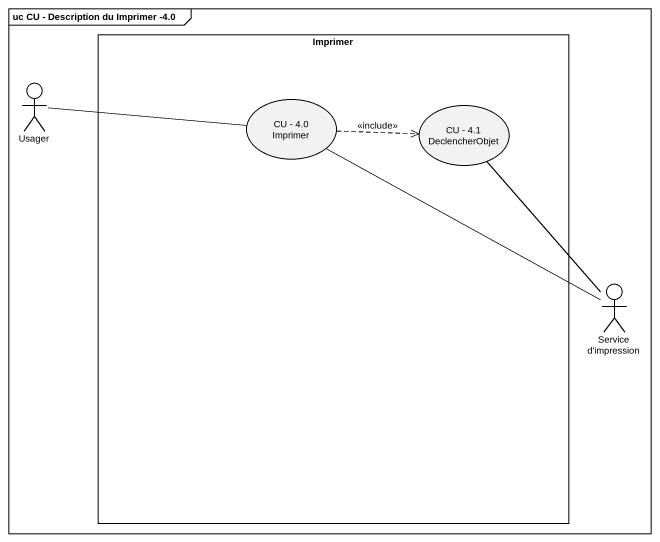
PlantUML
@startuml
mainframe uc CU - Description du Imprimer -4.0
rectangle Imprimer {
  usecase "CU - 4.0 Imprimer" as CU_4_0_Imprimer
  usecase "CU - 4.1 DeclencherObjet" as CU_4_1_DeclencherObjet
}
actor Usager
actor "Service d'impression" as Service_d_impression
Usager -right- CU_4_0_Imprimer
CU_4_0_Imprimer .right.> CU_4_1_DeclencherObjet : <<include>>
CU_4_0_Imprimer -right- Service_d_impression
CU_4_1_DeclencherObjet -- Service_d_impression
@enduml
